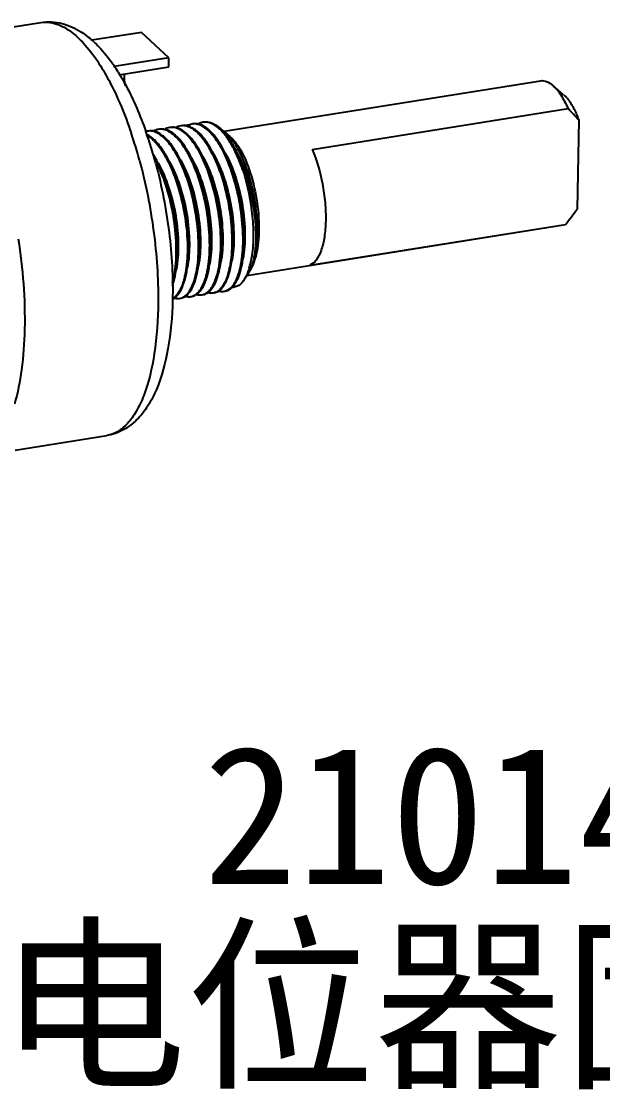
# Model space of a CAD drawing. Header units: millimetres. Extents: x 0 to 549, y 0 to 190.
# Drawn here: x 112.13 to 124.78, y 80.77 to 104.01 of the extents above; entities that cross this region are included whole.
import ezdxf

# ---------------------------------------------------------------- set-up
doc = ezdxf.new("R2010")
doc.units = ezdxf.units.MM
doc.layers.add('02___PRT_ALL_AXES', color=7, linetype='Continuous')
doc.styles.get("Standard").update_dxf_attribs({"font": 'SimSun.ttf'})

msp = doc.modelspace()

# ---------------------------------------------------------------- linework, layer by layer
at = {"color": 7, "linetype": 'Continuous'}
for p, q in [((110.033, 103.588), (112.554, 103.99)), ((114.743, 103.774), (113.658, 103.601)), ((115.34, 103.22), (114.743, 103.774)), ((115.34, 103.22), (114.149, 103.03)), ((114.254, 102.853), (115.336, 103.026)), ((115.336, 103.026), (115.34, 103.22)), ((123.693, 102.624), (123.712, 102.607)), ((123.933, 102.417), (123.712, 102.607)), ((118.459, 101.228), (124.028, 102.115)), ((124.264, 101.864), (124.224, 99.925)), ((116.564, 101.597), (116.585, 101.579)), ((116.671, 101.506), (116.585, 101.579)), ((116.671, 101.506), (116.69, 101.489)), ((116.808, 101.192), (116.739, 101.312)), ((115.016, 101.052), (115.019, 101.041)), ((118.406, 98.709), (123.976, 99.596)), ((117.127, 98.639), (116.988, 98.41)), ((115.747, 98.018), (115.75, 98.006)), ((111.991, 94.682), (113.985, 95))]:
    msp.add_line(p, q, dxfattribs=at)
for centre, radius, start, end in [((112.223, 101.973), 2.177, 47.0538, 51.3206), ((110.869, 100.811), 3.965, 34.2884, 35.0559), ((110.629, 100.65), 4.254, 32.0679, 34.271), ((152.301, 105.815), 38.056, 184.4252, 184.815), ((114.916, 101.334), 0.295, 99.0702, 106.6649), ((106.444, 98.665), 8.897, 18.3918, 19.372), ((114.916, 101.331), 0.297, 88.2529, 99.0031), ((114.9, 101.185), 0.454, 65.4501, 66.2078), ((115.158, 101.372), 0.295, 91.1667, 99.0405), ((115.105, 101.192), 0.485, 63.4401, 63.8079), ((115.142, 101.223), 0.454, 65.4501, 66.2078), ((115.4, 101.411), 0.295, 91.1667, 99.0405), ((115.347, 101.23), 0.485, 63.4401, 63.8079), ((115.384, 101.261), 0.455, 65.4428, 65.9779), ((115.642, 101.449), 0.295, 90.5566, 99.0344), ((115.589, 101.269), 0.485, 63.4378, 63.7599), ((115.627, 101.301), 0.454, 65.4501, 66.2078), ((115.884, 101.488), 0.295, 91.1667, 99.0405), ((115.381, 100.973), 0.848, 47.9783, 48.8065), ((115.431, 101.007), 0.808, 48.8024, 50.2082), ((115.831, 101.307), 0.485, 63.4401, 63.8079), ((115.869, 101.339), 0.454, 65.4501, 66.2078), ((116.126, 101.529), 0.292, 99.0416, 103.1564), ((115.623, 101.011), 0.848, 47.9783, 48.8065), ((115.674, 101.045), 0.808, 48.8024, 50.2082), ((116.098, 101.056), 0.714, 49.2967, 50.3625), ((105.225, 98.448), 9.807, 17.5487, 18.6615), ((104.633, 98.262), 10.429, 15.1889, 17.5444), ((106.221, 98.59), 9.133, 18.1522, 18.3951), ((105.831, 98.464), 9.543, 15.7347, 18.1432), ((114.412, 100.818), 0.848, 47.9779, 48.8065), ((114.462, 100.852), 0.809, 48.8026, 50.19), ((114.654, 100.857), 0.848, 47.9783, 48.8065), ((114.705, 100.891), 0.808, 48.8024, 50.2082), ((114.897, 100.896), 0.848, 47.9783, 48.8065), ((114.947, 100.93), 0.808, 48.8024, 50.2082), ((115.139, 100.934), 0.848, 47.9783, 48.8065), ((115.189, 100.968), 0.808, 48.8024, 50.2044), ((115.42, 100.642), 1.474, 38.9585, 40.1692), ((115.053, 100.382), 1.902, 30.8259, 34.9377), ((115.443, 100.493), 1.58, 32.4289, 35.8598), ((115.795, 100.613), 1.255, 35.0292, 36.8705), ((113.195, 100), 2.122, 29.8838, 32.1008), ((113.723, 100.011), 2.323, 29.1065, 29.6902), ((113.505, 99.892), 2.572, 26.2323, 29.0686), ((113.981, 100.059), 2.305, 29.3944, 29.6914), ((113.949, 100.041), 2.343, 29.1077, 29.3945), ((113.747, 99.931), 2.572, 26.2323, 29.0686), ((114.207, 100.089), 2.323, 29.1065, 29.6902), ((113.99, 99.969), 2.572, 26.2323, 29.0686), ((114.45, 100.127), 2.323, 29.1065, 29.6902), ((114.232, 100.008), 2.572, 26.2323, 29.0686), ((114.772, 100.212), 2.231, 29.327, 30.892), ((114.487, 100.053), 2.557, 26.212, 29.2935), ((114.535, 100.144), 2.485, 26.0573, 27.9616), ((114.327, 100.042), 2.717, 24.9082, 26.0681), ((105.242, 98.294), 10.156, 14.9296, 15.6946), ((112.982, 99.888), 2.34, 29.1076, 29.4314), ((112.779, 99.776), 2.572, 26.2323, 29.0686), ((113.233, 99.931), 2.33, 29.0047, 29.697), ((113.015, 99.812), 2.578, 26.2383, 28.9702), ((113.481, 99.973), 2.323, 29.1065, 29.6902), ((113.263, 99.854), 2.572, 26.2323, 29.0686), ((115.119, 99.201), 2.047, 347.2996, 350.6716), ((115.783, 99.161), 1.443, 346.9539, 348.1916), ((115.728, 99.223), 1.516, 345.3021, 346.2563), ((116.042, 99.208), 1.229, 340.2729, 343.2997), ((115.654, 99.241), 1.592, 346.2535, 346.8632), ((115.907, 99.249), 1.37, 343.258, 343.988), ((114.303, 98.963), 1.912, 347.8306, 348.3695), ((114.545, 99.001), 1.912, 347.8306, 348.3695), ((114.787, 99.04), 1.912, 347.8306, 348.3695), ((115.029, 99.078), 1.912, 347.8306, 348.3695), ((115.503, 99.114), 1.653, 343.6933, 347.3033), ((113.577, 98.847), 1.912, 347.8306, 348.3695), ((113.826, 98.884), 1.904, 347.697, 348.3635), ((114.061, 98.924), 1.912, 347.8306, 348.3695), ((115.395, 98.419), 0.496, 319.2684, 323.9095), ((115.684, 98.418), 0.435, 316.4336, 319.2231), ((115.637, 98.458), 0.496, 319.2684, 323.9095), ((115.926, 98.457), 0.435, 316.4336, 319.2231), ((115.879, 98.496), 0.496, 319.2684, 323.9095), ((116.168, 98.495), 0.435, 316.4336, 319.2231), ((116.122, 98.535), 0.496, 319.2684, 323.9095), ((115.306, 98.213), 0.267, 293.7659, 300.97), ((115.199, 98.341), 0.435, 316.4336, 319.2231), ((115.153, 98.38), 0.496, 319.2684, 323.9095), ((115.441, 98.38), 0.435, 316.4336, 319.2231)]:
    msp.add_arc(centre, radius, start, end, dxfattribs=at)
for points, knots in [([(112.554, 103.99), (112.705, 104.014), (113.022, 103.995), (113.306, 103.862), (113.435, 103.779)], [0, 0, 0, 0, 0.499455, 1, 1, 1, 1]), ([(112.554, 103.99), (112.617, 104), (112.753, 104), (113.042, 103.918), (113.236, 103.775), (113.356, 103.663)], [0, 0, 0, 0, 0.216487, 0.448408, 1, 1, 1, 1]), ([(113.356, 103.663), (113.366, 103.654), (113.408, 103.614), (113.448, 103.573), (113.477, 103.541)], [0, 0, 0, 0, 0.243261, 1, 1, 1, 1]), ([(113.477, 103.541), (113.701, 103.299), (114.104, 102.665), (114.385, 101.977), (114.517, 101.587)], [0, 0, 0, 0, 0.444531, 1, 1, 1, 1]), ([(113.706, 103.566), (113.743, 103.532), (113.892, 103.385), (114.023, 103.22), (114.115, 103.089)], [0, 0, 0, 0, 0.237487, 1, 1, 1, 1]), ([(114.234, 102.908), (114.293, 102.815), (114.531, 102.402), (114.716, 101.961), (114.837, 101.616)], [0, 0, 0, 0, 0.231451, 1, 1, 1, 1]), ([(123.432, 102.721), (123.475, 102.728), (123.574, 102.713), (123.654, 102.658), (123.693, 102.624)], [0, 0, 0, 0, 0.451113, 1, 1, 1, 1]), ([(123.712, 102.607), (123.722, 102.598), (123.761, 102.559), (123.797, 102.516), (123.823, 102.482)], [0, 0, 0, 0, 0.233115, 1, 1, 1, 1]), ([(123.823, 102.482), (123.832, 102.469), (123.87, 102.416), (123.905, 102.36), (123.929, 102.316)], [0, 0, 0, 0, 0.236255, 1, 1, 1, 1]), ([(123.929, 102.316), (123.938, 102.3), (123.973, 102.235), (124.005, 102.167), (124.028, 102.115)], [0, 0, 0, 0, 0.239473, 1, 1, 1, 1]), ([(123.934, 102.417), (123.95, 102.403), (124.024, 102.331), (124.082, 102.245), (124.122, 102.176)], [0, 0, 0, 0, 0.217826, 1, 1, 1, 1]), ([(124.122, 102.176), (124.135, 102.153), (124.189, 102.052), (124.234, 101.946), (124.264, 101.864)], [0, 0, 0, 0, 0.232431, 1, 1, 1, 1]), ([(116.104, 101.822), (116.177, 101.833), (116.356, 101.788), (116.482, 101.666), (116.546, 101.592)], [0, 0, 0, 0, 0.430871, 1, 1, 1, 1]), ([(115.08, 101.587), (115.067, 101.593), (115.018, 101.615), (114.964, 101.627), (114.925, 101.629)], [0, 0, 0, 0, 0.266937, 1, 1, 1, 1]), ([(115.083, 101.6), (115.071, 101.606), (115.023, 101.624), (114.971, 101.633), (114.934, 101.632)], [0, 0, 0, 0, 0.265129, 1, 1, 1, 1]), ([(115.222, 101.512), (115.211, 101.521), (115.17, 101.554), (115.124, 101.582), (115.089, 101.598)], [0, 0, 0, 0, 0.267204, 1, 1, 1, 1]), ([(115.319, 101.627), (115.305, 101.634), (115.252, 101.656), (115.194, 101.668), (115.152, 101.667)], [0, 0, 0, 0, 0.267796, 1, 1, 1, 1]), ([(115.325, 101.639), (115.313, 101.644), (115.265, 101.663), (115.213, 101.672), (115.176, 101.671)], [0, 0, 0, 0, 0.265129, 1, 1, 1, 1]), ([(115.455, 101.534), (115.444, 101.543), (115.403, 101.578), (115.357, 101.608), (115.322, 101.625)], [0, 0, 0, 0, 0.267169, 1, 1, 1, 1]), ([(115.464, 101.55), (115.453, 101.559), (115.412, 101.592), (115.366, 101.62), (115.331, 101.636)], [0, 0, 0, 0, 0.267204, 1, 1, 1, 1]), ([(115.561, 101.665), (115.547, 101.672), (115.494, 101.695), (115.436, 101.707), (115.394, 101.706)], [0, 0, 0, 0, 0.267796, 1, 1, 1, 1]), ([(115.569, 101.677), (115.557, 101.682), (115.51, 101.701), (115.458, 101.71), (115.421, 101.71)], [0, 0, 0, 0, 0.26513, 1, 1, 1, 1]), ([(115.697, 101.572), (115.686, 101.582), (115.645, 101.616), (115.599, 101.646), (115.564, 101.664)], [0, 0, 0, 0, 0.267169, 1, 1, 1, 1]), ([(115.706, 101.589), (115.695, 101.598), (115.654, 101.631), (115.608, 101.659), (115.573, 101.675)], [0, 0, 0, 0, 0.267206, 1, 1, 1, 1]), ([(115.804, 101.704), (115.79, 101.71), (115.738, 101.733), (115.681, 101.745), (115.639, 101.744)], [0, 0, 0, 0, 0.267592, 1, 1, 1, 1]), ([(115.81, 101.716), (115.797, 101.721), (115.75, 101.74), (115.698, 101.749), (115.66, 101.748)], [0, 0, 0, 0, 0.265129, 1, 1, 1, 1]), ([(115.939, 101.611), (115.928, 101.62), (115.887, 101.655), (115.841, 101.685), (115.806, 101.702)], [0, 0, 0, 0, 0.267172, 1, 1, 1, 1]), ([(115.948, 101.627), (115.938, 101.636), (115.896, 101.669), (115.85, 101.697), (115.815, 101.713)], [0, 0, 0, 0, 0.267204, 1, 1, 1, 1]), ([(116.045, 101.742), (116.031, 101.749), (115.979, 101.772), (115.92, 101.784), (115.878, 101.783)], [0, 0, 0, 0, 0.267796, 1, 1, 1, 1]), ([(116.052, 101.754), (116.039, 101.76), (115.992, 101.779), (115.94, 101.788), (115.902, 101.787)], [0, 0, 0, 0, 0.265129, 1, 1, 1, 1]), ([(115.948, 101.603), (115.973, 101.58), (116.081, 101.471), (116.167, 101.343), (116.226, 101.239)], [0, 0, 0, 0, 0.220123, 1, 1, 1, 1]), ([(116.246, 101.251), (116.224, 101.288), (116.144, 101.419), (116.047, 101.542), (115.964, 101.615)], [0, 0, 0, 0, 0.280853, 1, 1, 1, 1]), ([(116.181, 101.649), (116.171, 101.659), (116.129, 101.693), (116.084, 101.723), (116.048, 101.741)], [0, 0, 0, 0, 0.267169, 1, 1, 1, 1]), ([(116.191, 101.666), (116.18, 101.675), (116.138, 101.708), (116.093, 101.736), (116.057, 101.752)], [0, 0, 0, 0, 0.267204, 1, 1, 1, 1]), ([(116.212, 101.81), (116.201, 101.813), (116.158, 101.822), (116.112, 101.823), (116.08, 101.818)], [0, 0, 0, 0, 0.259294, 1, 1, 1, 1]), ([(116.468, 101.278), (116.447, 101.315), (116.367, 101.445), (116.272, 101.568), (116.191, 101.641)], [0, 0, 0, 0, 0.280019, 1, 1, 1, 1]), ([(116.488, 101.289), (116.466, 101.327), (116.386, 101.458), (116.289, 101.58), (116.206, 101.653)], [0, 0, 0, 0, 0.280853, 1, 1, 1, 1]), ([(116.532, 101.576), (116.511, 101.601), (116.435, 101.684), (116.343, 101.757), (116.269, 101.789)], [0, 0, 0, 0, 0.28437, 1, 1, 1, 1]), ([(114.98, 101.473), (114.969, 101.482), (114.928, 101.514), (114.884, 101.542), (114.849, 101.558)], [0, 0, 0, 0, 0.266921, 1, 1, 1, 1]), ([(114.971, 101.456), (114.962, 101.464), (114.926, 101.494), (114.888, 101.52), (114.859, 101.537)], [0, 0, 0, 0, 0.264342, 1, 1, 1, 1]), ([(114.98, 101.448), (115.005, 101.426), (115.112, 101.317), (115.198, 101.189), (115.257, 101.085)], [0, 0, 0, 0, 0.220128, 1, 1, 1, 1]), ([(115.277, 101.096), (115.256, 101.134), (115.175, 101.265), (115.078, 101.387), (114.995, 101.46)], [0, 0, 0, 0, 0.280853, 1, 1, 1, 1]), ([(115.213, 101.495), (115.202, 101.504), (115.16, 101.539), (115.115, 101.569), (115.08, 101.587)], [0, 0, 0, 0, 0.267179, 1, 1, 1, 1]), ([(115.499, 101.124), (115.478, 101.161), (115.399, 101.291), (115.304, 101.413), (115.222, 101.487)], [0, 0, 0, 0, 0.280019, 1, 1, 1, 1]), ([(115.519, 101.135), (115.498, 101.172), (115.417, 101.303), (115.32, 101.426), (115.237, 101.499)], [0, 0, 0, 0, 0.280853, 1, 1, 1, 1]), ([(115.741, 101.162), (115.72, 101.199), (115.641, 101.33), (115.546, 101.452), (115.464, 101.525)], [0, 0, 0, 0, 0.280019, 1, 1, 1, 1]), ([(115.761, 101.173), (115.74, 101.211), (115.659, 101.342), (115.562, 101.465), (115.479, 101.537)], [0, 0, 0, 0, 0.280853, 1, 1, 1, 1]), ([(115.984, 101.201), (115.962, 101.238), (115.883, 101.368), (115.788, 101.49), (115.706, 101.564)], [0, 0, 0, 0, 0.280019, 1, 1, 1, 1]), ([(116.004, 101.212), (115.982, 101.25), (115.902, 101.38), (115.805, 101.503), (115.721, 101.576)], [0, 0, 0, 0, 0.280853, 1, 1, 1, 1]), ([(116.612, 101.471), (116.606, 101.481), (116.58, 101.517), (116.553, 101.551), (116.532, 101.576)], [0, 0, 0, 0, 0.258705, 1, 1, 1, 1]), ([(116.546, 101.592), (116.562, 101.572), (116.631, 101.483), (116.689, 101.386), (116.73, 101.309)], [0, 0, 0, 0, 0.229367, 1, 1, 1, 1]), ([(116.585, 101.579), (116.591, 101.573), (116.617, 101.548), (116.641, 101.522), (116.659, 101.502)], [0, 0, 0, 0, 0.239932, 1, 1, 1, 1]), ([(116.739, 101.312), (116.732, 101.325), (116.702, 101.376), (116.669, 101.426), (116.644, 101.463)], [0, 0, 0, 0, 0.257686, 1, 1, 1, 1]), ([(116.69, 101.489), (116.699, 101.48), (116.738, 101.442), (116.773, 101.4), (116.798, 101.366)], [0, 0, 0, 0, 0.233306, 1, 1, 1, 1]), ([(115.956, 98.537), (115.997, 98.734), (116.026, 99.176), (115.962, 99.854), (115.8, 100.527), (115.626, 100.95), (115.519, 101.135)], [0, 0, 0, 0, 0.226155, 0.491354, 0.761029, 1, 1, 1, 1]), ([(116.198, 98.575), (116.24, 98.773), (116.268, 99.214), (116.204, 99.892), (116.042, 100.566), (115.868, 100.989), (115.761, 101.173)], [0, 0, 0, 0, 0.226155, 0.491354, 0.761029, 1, 1, 1, 1]), ([(116.44, 98.614), (116.482, 98.811), (116.51, 99.253), (116.446, 99.931), (116.284, 100.604), (116.11, 101.027), (116.004, 101.212)], [0, 0, 0, 0, 0.226155, 0.491354, 0.761029, 1, 1, 1, 1]), ([(116.683, 98.652), (116.724, 98.85), (116.752, 99.291), (116.688, 99.969), (116.527, 100.643), (116.352, 101.066), (116.246, 101.251)], [0, 0, 0, 0, 0.226155, 0.491354, 0.761029, 1, 1, 1, 1]), ([(116.925, 98.691), (116.966, 98.888), (116.994, 99.33), (116.93, 100.008), (116.769, 100.681), (116.594, 101.104), (116.488, 101.289)], [0, 0, 0, 0, 0.226155, 0.491354, 0.761029, 1, 1, 1, 1]), ([(116.927, 98.844), (116.952, 99.025), (116.963, 99.415), (116.901, 100.009), (116.764, 100.599), (116.623, 100.974), (116.539, 101.145)], [0, 0, 0, 0, 0.232153, 0.493221, 0.757761, 1, 1, 1, 1]), ([(116.957, 98.845), (116.993, 99.019), (117.018, 99.411), (116.961, 100.013), (116.817, 100.612), (116.661, 100.988), (116.566, 101.153)], [0, 0, 0, 0, 0.225338, 0.490265, 0.760232, 1, 1, 1, 1]), ([(117.195, 98.866), (117.233, 99.044), (117.252, 99.452), (117.181, 100.084), (117.017, 100.725), (116.843, 101.131), (116.739, 101.312)], [0, 0, 0, 0, 0.216813, 0.479684, 0.75243, 1, 1, 1, 1]), ([(116.777, 101.341), (116.783, 101.331), (116.808, 101.291), (116.832, 101.25), (116.849, 101.218)], [0, 0, 0, 0, 0.242555, 1, 1, 1, 1]), ([(116.954, 100.758), (116.941, 100.796), (116.89, 100.94), (116.831, 101.081), (116.781, 101.182)], [0, 0, 0, 0, 0.260869, 1, 1, 1, 1]), ([(116.791, 101.186), (116.806, 101.153), (116.868, 101.014), (116.919, 100.869), (116.954, 100.758)], [0, 0, 0, 0, 0.237646, 1, 1, 1, 1]), ([(117.199, 98.883), (117.236, 99.058), (117.26, 99.449), (117.203, 100.051), (117.059, 100.65), (116.903, 101.027), (116.808, 101.192)], [0, 0, 0, 0, 0.225336, 0.490265, 0.760232, 1, 1, 1, 1]), ([(116.849, 101.218), (116.941, 101.047), (117.091, 100.663), (117.228, 100.054), (117.277, 99.447), (117.245, 99.053), (117.205, 98.879)], [0, 0, 0, 0, 0.241818, 0.512144, 0.77628, 1, 1, 1, 1]), ([(116.882, 101.241), (116.98, 101.077), (117.137, 100.691), (117.275, 100.073), (117.317, 99.45), (117.274, 99.047), (117.224, 98.871)], [0, 0, 0, 0, 0.23487, 0.50722, 0.775691, 1, 1, 1, 1]), ([(118.459, 101.228), (118.562, 100.989), (118.671, 100.601), (118.744, 100.075), (118.76, 99.685), (118.734, 99.334), (118.668, 99.043), (118.568, 98.826), (118.461, 98.73), (118.406, 98.709)], [0, 0, 0, 0, 0.294246, 0.449973, 0.599266, 0.733699, 0.846535, 0.934272, 1, 1, 1, 1]), ([(114.697, 100.994), (114.835, 100.487), (115.037, 99.464), (115.109, 98.422), (115.105, 97.908)], [0, 0, 0, 0, 0.505211, 1, 1, 1, 1]), ([(115.472, 98.459), (115.513, 98.657), (115.541, 99.098), (115.477, 99.776), (115.316, 100.45), (115.141, 100.873), (115.035, 101.058)], [0, 0, 0, 0, 0.226155, 0.491354, 0.761029, 1, 1, 1, 1]), ([(115.055, 100.91), (115.185, 100.422), (115.373, 99.439), (115.431, 98.438), (115.419, 97.946)], [0, 0, 0, 0, 0.50663, 1, 1, 1, 1]), ([(115.474, 98.613), (115.499, 98.794), (115.51, 99.184), (115.448, 99.778), (115.311, 100.368), (115.17, 100.742), (115.086, 100.913)], [0, 0, 0, 0, 0.232153, 0.493221, 0.757761, 1, 1, 1, 1]), ([(115.504, 98.613), (115.541, 98.788), (115.565, 99.18), (115.508, 99.781), (115.364, 100.38), (115.208, 100.757), (115.113, 100.922)], [0, 0, 0, 0, 0.22534, 0.490267, 0.760232, 1, 1, 1, 1]), ([(115.714, 98.498), (115.755, 98.696), (115.783, 99.137), (115.72, 99.815), (115.558, 100.489), (115.383, 100.912), (115.277, 101.096)], [0, 0, 0, 0, 0.226155, 0.491354, 0.761029, 1, 1, 1, 1]), ([(115.328, 100.952), (115.412, 100.781), (115.554, 100.406), (115.69, 99.817), (115.753, 99.223), (115.741, 98.833), (115.717, 98.652)], [0, 0, 0, 0, 0.24223, 0.506758, 0.767834, 1, 1, 1, 1]), ([(115.746, 98.652), (115.783, 98.827), (115.807, 99.218), (115.75, 99.82), (115.606, 100.419), (115.45, 100.796), (115.355, 100.96)], [0, 0, 0, 0, 0.225339, 0.490265, 0.760231, 1, 1, 1, 1]), ([(115.959, 98.69), (115.983, 98.871), (115.995, 99.261), (115.932, 99.855), (115.796, 100.445), (115.654, 100.819), (115.57, 100.99)], [0, 0, 0, 0, 0.232153, 0.493221, 0.757761, 1, 1, 1, 1]), ([(115.988, 98.69), (116.025, 98.865), (116.05, 99.257), (115.992, 99.858), (115.848, 100.458), (115.692, 100.834), (115.598, 100.999)], [0, 0, 0, 0, 0.225338, 0.490266, 0.760233, 1, 1, 1, 1]), ([(116.201, 98.729), (116.225, 98.91), (116.237, 99.299), (116.175, 99.894), (116.038, 100.483), (115.896, 100.858), (115.812, 101.029)], [0, 0, 0, 0, 0.232153, 0.493221, 0.757761, 1, 1, 1, 1]), ([(116.23, 98.729), (116.267, 98.904), (116.292, 99.295), (116.234, 99.897), (116.09, 100.496), (115.935, 100.873), (115.84, 101.037)], [0, 0, 0, 0, 0.225339, 0.490268, 0.760233, 1, 1, 1, 1]), ([(116.443, 98.767), (116.467, 98.948), (116.479, 99.338), (116.417, 99.932), (116.28, 100.522), (116.139, 100.897), (116.054, 101.067)], [0, 0, 0, 0, 0.232153, 0.493221, 0.757761, 1, 1, 1, 1]), ([(116.473, 98.767), (116.509, 98.942), (116.534, 99.334), (116.477, 99.936), (116.332, 100.535), (116.177, 100.911), (116.082, 101.076)], [0, 0, 0, 0, 0.225341, 0.490268, 0.760233, 1, 1, 1, 1]), ([(116.296, 101.106), (116.381, 100.935), (116.522, 100.56), (116.659, 99.971), (116.721, 99.377), (116.709, 98.987), (116.685, 98.806)], [0, 0, 0, 0, 0.242239, 0.506779, 0.767847, 1, 1, 1, 1]), ([(116.715, 98.806), (116.751, 98.981), (116.776, 99.372), (116.719, 99.974), (116.574, 100.573), (116.419, 100.95), (116.324, 101.115)], [0, 0, 0, 0, 0.22534, 0.490266, 0.760231, 1, 1, 1, 1]), ([(116.954, 100.758), (117.056, 100.44), (117.154, 99.95), (117.184, 99.313), (117.162, 99.01), (117.138, 98.869)], [0, 0, 0, 0, 0.524307, 0.77649, 1, 1, 1, 1]), ([(112.057, 99.282), (112.16, 98.632), (112.236, 97.676), (112.153, 96.469), (112.048, 95.927), (111.976, 95.682)], [0, 0, 0, 0, 0.544852, 0.788469, 1, 1, 1, 1]), ([(116.685, 98.806), (116.683, 98.793), (116.676, 98.742), (116.667, 98.692), (116.66, 98.654)], [0, 0, 0, 0, 0.25778, 1, 1, 1, 1]), ([(116.902, 98.693), (116.904, 98.705), (116.914, 98.755), (116.922, 98.806), (116.927, 98.844)], [0, 0, 0, 0, 0.242138, 1, 1, 1, 1]), ([(117.194, 98.838), (117.19, 98.82), (117.171, 98.754), (117.147, 98.69), (117.126, 98.645)], [0, 0, 0, 0, 0.269104, 1, 1, 1, 1]), ([(117.126, 98.645), (117.132, 98.658), (117.158, 98.72), (117.177, 98.785), (117.189, 98.835)], [0, 0, 0, 0, 0.227211, 1, 1, 1, 1]), ([(115.449, 98.461), (115.451, 98.474), (115.461, 98.524), (115.469, 98.575), (115.474, 98.613)], [0, 0, 0, 0, 0.242138, 1, 1, 1, 1]), ([(115.717, 98.652), (115.715, 98.639), (115.708, 98.588), (115.699, 98.537), (115.691, 98.5)], [0, 0, 0, 0, 0.257804, 1, 1, 1, 1]), ([(115.933, 98.539), (115.936, 98.551), (115.945, 98.601), (115.953, 98.652), (115.959, 98.69)], [0, 0, 0, 0, 0.242138, 1, 1, 1, 1]), ([(116.038, 98.166), (116.077, 98.219), (116.143, 98.353), (116.182, 98.495), (116.198, 98.575)], [0, 0, 0, 0, 0.446193, 1, 1, 1, 1]), ([(116.175, 98.577), (116.178, 98.589), (116.188, 98.64), (116.196, 98.69), (116.201, 98.729)], [0, 0, 0, 0, 0.242138, 1, 1, 1, 1]), ([(116.256, 98.2), (116.274, 98.225), (116.348, 98.348), (116.39, 98.488), (116.414, 98.598)], [0, 0, 0, 0, 0.211225, 1, 1, 1, 1]), ([(116.375, 98.385), (116.382, 98.402), (116.408, 98.477), (116.428, 98.554), (116.44, 98.614)], [0, 0, 0, 0, 0.232673, 1, 1, 1, 1]), ([(116.417, 98.616), (116.42, 98.628), (116.43, 98.678), (116.438, 98.729), (116.443, 98.767)], [0, 0, 0, 0, 0.242138, 1, 1, 1, 1]), ([(116.656, 98.637), (116.649, 98.605), (116.622, 98.492), (116.582, 98.381), (116.541, 98.308)], [0, 0, 0, 0, 0.279503, 1, 1, 1, 1]), ([(116.558, 98.299), (116.572, 98.323), (116.628, 98.435), (116.663, 98.557), (116.683, 98.652)], [0, 0, 0, 0, 0.218577, 1, 1, 1, 1]), ([(116.63, 98.173), (116.699, 98.214), (116.82, 98.379), (116.874, 98.565), (116.898, 98.675)], [0, 0, 0, 0, 0.415297, 1, 1, 1, 1]), ([(116.654, 98.177), (116.724, 98.219), (116.847, 98.388), (116.901, 98.578), (116.925, 98.691)], [0, 0, 0, 0, 0.414279, 1, 1, 1, 1]), ([(117.089, 98.65), (117.083, 98.627), (117.056, 98.544), (117.021, 98.464), (116.988, 98.41)], [0, 0, 0, 0, 0.274846, 1, 1, 1, 1]), ([(117.199, 98.793), (117.194, 98.779), (117.174, 98.727), (117.15, 98.677), (117.129, 98.643)], [0, 0, 0, 0, 0.267683, 1, 1, 1, 1]), ([(115.414, 98.252), (115.42, 98.268), (115.443, 98.336), (115.461, 98.406), (115.472, 98.459)], [0, 0, 0, 0, 0.234641, 1, 1, 1, 1]), ([(115.686, 98.478), (115.678, 98.438), (115.643, 98.301), (115.588, 98.165), (115.529, 98.084)], [0, 0, 0, 0, 0.290131, 1, 1, 1, 1]), ([(115.553, 98.089), (115.592, 98.142), (115.658, 98.275), (115.697, 98.418), (115.714, 98.498)], [0, 0, 0, 0, 0.446193, 1, 1, 1, 1]), ([(115.771, 98.123), (115.789, 98.148), (115.864, 98.27), (115.906, 98.411), (115.929, 98.521)], [0, 0, 0, 0, 0.211225, 1, 1, 1, 1]), ([(115.796, 98.127), (115.834, 98.18), (115.901, 98.314), (115.939, 98.457), (115.956, 98.537)], [0, 0, 0, 0, 0.446193, 1, 1, 1, 1]), ([(116.014, 98.162), (116.031, 98.186), (116.106, 98.309), (116.148, 98.449), (116.172, 98.56)], [0, 0, 0, 0, 0.211225, 1, 1, 1, 1]), ([(116.28, 98.204), (116.289, 98.217), (116.327, 98.274), (116.356, 98.336), (116.375, 98.385)], [0, 0, 0, 0, 0.227672, 1, 1, 1, 1]), ([(116.988, 98.41), (116.955, 98.355), (116.88, 98.259), (116.759, 98.221), (116.707, 98.224)], [0, 0, 0, 0, 0.550117, 1, 1, 1, 1]), ([(115.661, 98.018), (115.672, 98.024), (115.714, 98.053), (115.748, 98.092), (115.771, 98.123)], [0, 0, 0, 0, 0.230779, 1, 1, 1, 1]), ([(115.904, 98.057), (115.914, 98.063), (115.956, 98.092), (115.99, 98.13), (116.014, 98.162)], [0, 0, 0, 0, 0.230779, 1, 1, 1, 1]), ([(115.928, 98.061), (115.934, 98.065), (115.96, 98.081), (115.983, 98.102), (115.999, 98.118)], [0, 0, 0, 0, 0.238593, 1, 1, 1, 1]), ([(116.146, 98.096), (116.156, 98.102), (116.198, 98.13), (116.233, 98.169), (116.256, 98.2)], [0, 0, 0, 0, 0.230779, 1, 1, 1, 1]), ([(116.17, 98.099), (116.176, 98.103), (116.202, 98.12), (116.225, 98.14), (116.241, 98.157)], [0, 0, 0, 0, 0.238593, 1, 1, 1, 1]), ([(116.299, 98.101), (116.272, 98.097), (116.235, 98.098), (116.199, 98.106), (116.19, 98.109)], [0, 0, 0, 0, 0.73989, 1, 1, 1, 1]), ([(116.498, 98.239), (116.49, 98.228), (116.458, 98.188), (116.42, 98.153), (116.388, 98.134)], [0, 0, 0, 0, 0.272339, 1, 1, 1, 1]), ([(116.412, 98.138), (116.418, 98.142), (116.444, 98.158), (116.467, 98.179), (116.483, 98.196)], [0, 0, 0, 0, 0.238593, 1, 1, 1, 1]), ([(116.432, 98.147), (116.441, 98.145), (116.477, 98.136), (116.515, 98.136), (116.541, 98.14)], [0, 0, 0, 0, 0.26011, 1, 1, 1, 1]), ([(115.419, 97.946), (115.41, 97.591), (115.354, 96.931), (115.153, 96.153), (114.896, 95.645), (114.656, 95.337), (114.352, 95.103), (114.11, 95.019), (113.985, 95)], [0, 0, 0, 0, 0.303201, 0.562683, 0.677568, 0.786286, 0.892855, 1, 1, 1, 1]), ([(115.105, 97.908), (115.102, 97.53), (115.056, 96.839), (114.874, 96.035), (114.646, 95.535), (114.456, 95.264), (114.237, 95.076), (114.068, 95.013), (113.985, 95)], [0, 0, 0, 0, 0.343136, 0.626224, 0.741819, 0.840302, 0.92443, 1, 1, 1, 1]), ([(115.529, 98.084), (115.52, 98.073), (115.489, 98.033), (115.45, 97.998), (115.419, 97.98)], [0, 0, 0, 0, 0.272274, 1, 1, 1, 1]), ([(115.444, 97.984), (115.45, 97.987), (115.475, 98.004), (115.498, 98.025), (115.514, 98.041)], [0, 0, 0, 0, 0.238593, 1, 1, 1, 1]), ([(115.463, 97.993), (115.473, 97.991), (115.508, 97.982), (115.546, 97.981), (115.573, 97.986)], [0, 0, 0, 0, 0.26011, 1, 1, 1, 1]), ([(115.686, 98.022), (115.692, 98.026), (115.717, 98.043), (115.74, 98.063), (115.756, 98.08)], [0, 0, 0, 0, 0.238593, 1, 1, 1, 1]), ([(115.706, 98.032), (115.715, 98.029), (115.75, 98.021), (115.788, 98.02), (115.815, 98.024)], [0, 0, 0, 0, 0.26011, 1, 1, 1, 1]), ([(115.948, 98.07), (115.957, 98.068), (115.993, 98.059), (116.03, 98.058), (116.057, 98.063)], [0, 0, 0, 0, 0.26011, 1, 1, 1, 1])]:
    msp.add_open_spline(points, degree=3, knots=knots, dxfattribs=at)
for points in [[(113.435, 103.779), (113.487, 103.746), (113.536, 103.71), (113.583, 103.672)], [(124.264, 101.864), (124.188, 101.95), (124.108, 102.033), (124.028, 102.115)], [(115.111, 101.664), (115.072, 101.657), (115.033, 101.642), (114.999, 101.621)], [(115.353, 101.702), (115.314, 101.696), (115.275, 101.681), (115.241, 101.66)], [(115.596, 101.741), (115.556, 101.734), (115.518, 101.72), (115.484, 101.699)], [(115.838, 101.779), (115.798, 101.773), (115.759, 101.758), (115.725, 101.737)], [(116.059, 101.814), (116.03, 101.807), (116.001, 101.795), (115.974, 101.78)], [(116.269, 101.789), (116.251, 101.798), (116.232, 101.804), (116.212, 101.81)], [(116.482, 101.657), (116.508, 101.642), (116.531, 101.625), (116.554, 101.606)], [(116.644, 101.463), (116.619, 101.499), (116.593, 101.534), (116.566, 101.568)], [(116.659, 101.502), (116.682, 101.475), (116.703, 101.447), (116.724, 101.419)], [(116.822, 101.333), (116.843, 101.303), (116.863, 101.272), (116.882, 101.241)], [(123.976, 99.596), (124.06, 99.705), (124.143, 99.814), (124.224, 99.925)], [(115.415, 98.326), (115.427, 98.365), (115.437, 98.404), (115.445, 98.444)], [(116.388, 98.134), (116.361, 98.118), (116.33, 98.106), (116.299, 98.101)], [(116.324, 98.105), (116.355, 98.11), (116.385, 98.122), (116.412, 98.138)], [(116.541, 98.308), (116.528, 98.284), (116.514, 98.261), (116.498, 98.239)], [(116.522, 98.243), (116.535, 98.261), (116.547, 98.28), (116.558, 98.299)], [(116.541, 98.14), (116.573, 98.145), (116.603, 98.157), (116.63, 98.173)], [(116.566, 98.144), (116.597, 98.149), (116.627, 98.16), (116.654, 98.177)], [(115.573, 97.986), (115.604, 97.991), (115.634, 98.002), (115.661, 98.018)], [(115.597, 97.989), (115.628, 97.994), (115.659, 98.006), (115.686, 98.022)], [(115.815, 98.024), (115.846, 98.029), (115.877, 98.041), (115.904, 98.057)], [(115.839, 98.028), (115.87, 98.033), (115.901, 98.045), (115.928, 98.061)], [(116.057, 98.063), (116.088, 98.068), (116.119, 98.079), (116.146, 98.096)], [(116.081, 98.067), (116.112, 98.072), (116.143, 98.083), (116.17, 98.099)]]:
    msp.add_open_spline(points, degree=3, dxfattribs=at)
at = {"layer": '02___PRT_ALL_AXES', "color": 7, "linetype": 'Continuous'}
for p, q in [((116.541, 101.623), (123.432, 102.721)), ((117.034, 98.486), (123.932, 99.585))]:
    msp.add_line(p, q, dxfattribs=at)

# ---------------------------------------------------------------- texts
at = {"color": 1}
msp.add_text('21014066', height=3, dxfattribs=at).set_placement((116.09, 85.242))
at = {"color": 1, "insert": (111.627, 84.106), "char_height": 3, "width": 35.50176, "attachment_point": 1}
msp.add_mtext('电位器固定件', dxfattribs=at)

doc.saveas('drawing.dxf')
